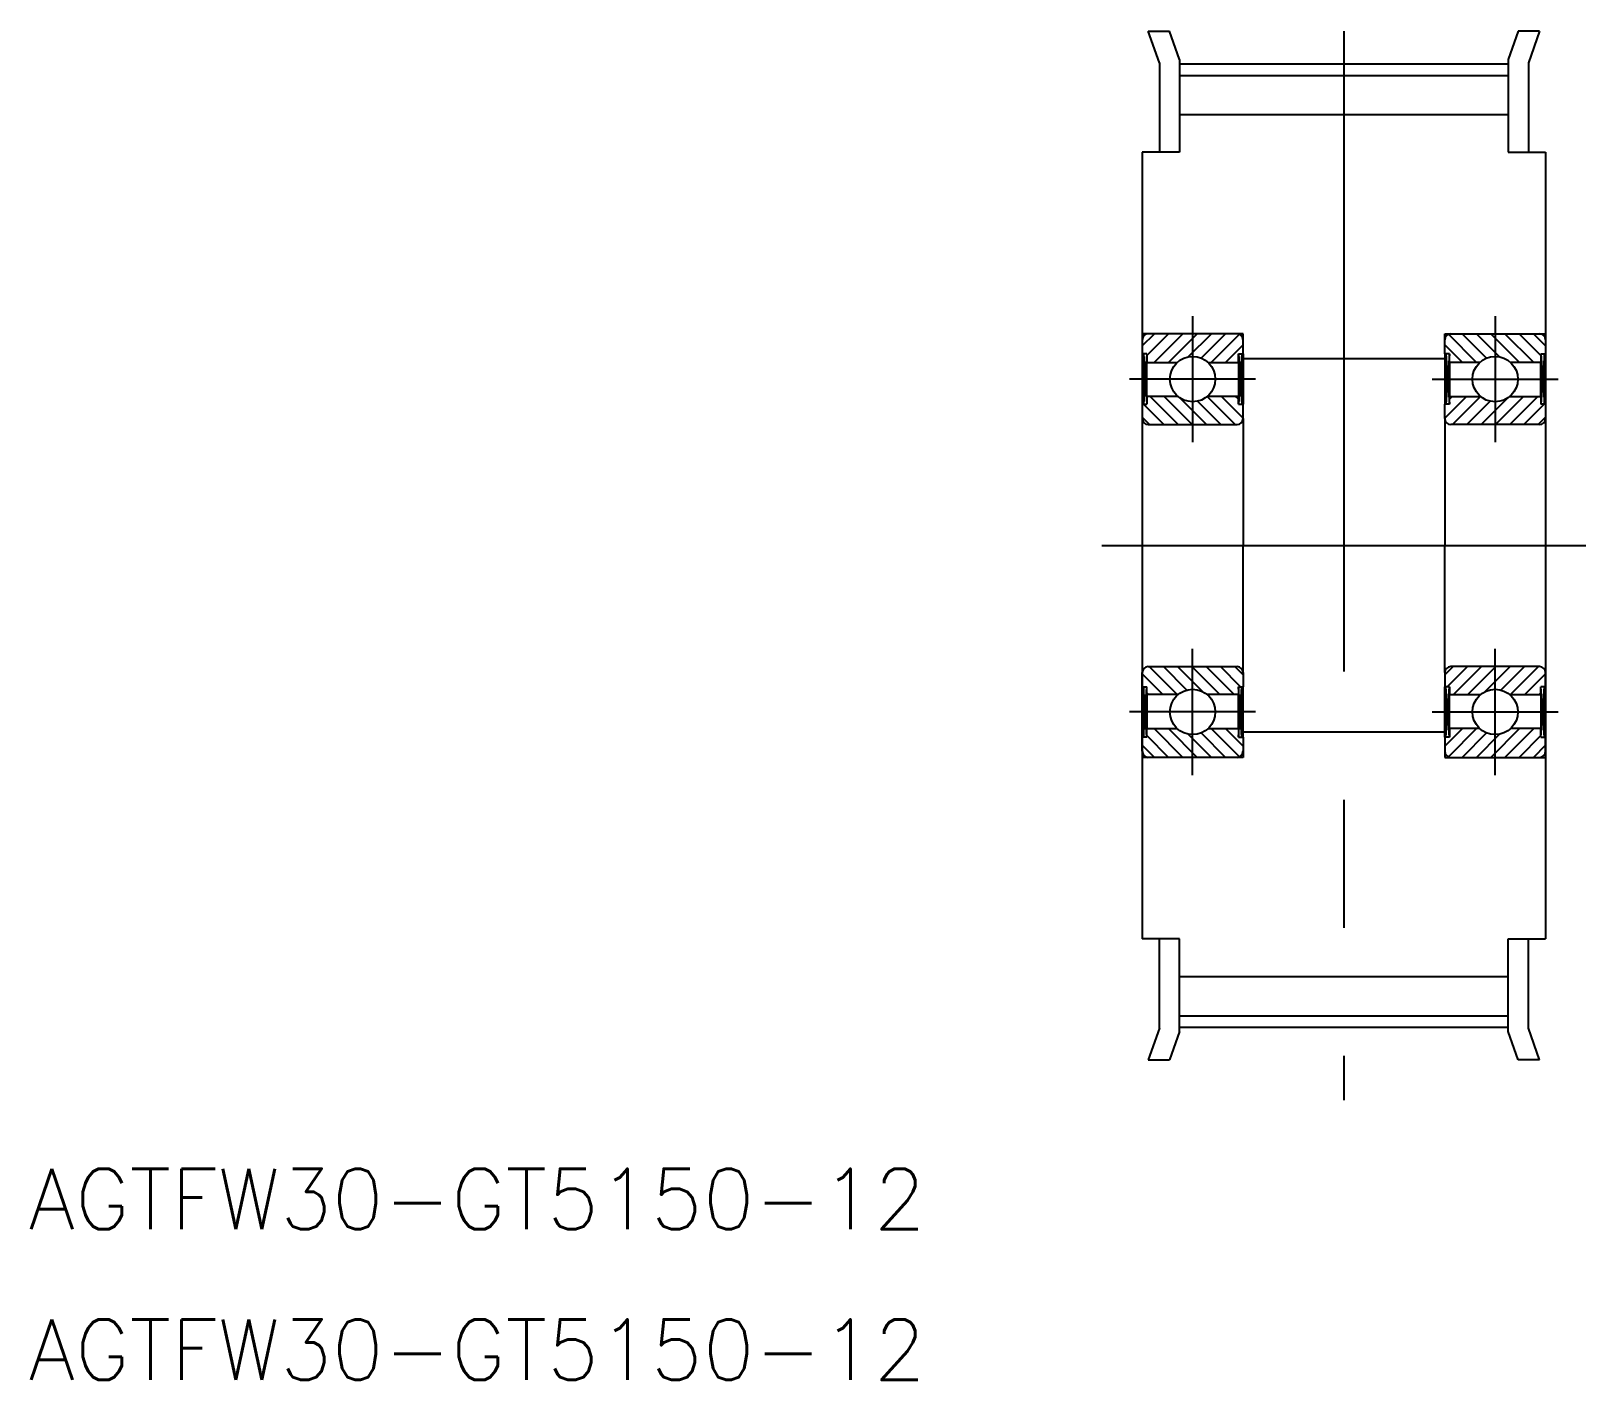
# Model space of a CAD drawing. Extents: x -55.1 to 22, y -41.4 to 25.5.
import ezdxf

# ---------------------------------------------------------------- set-up
doc = ezdxf.new("R2010")
doc.units = 0
doc.linetypes.add('CENTER', pattern=[50.8, 31.75, -6.35, 6.35, -6.35])
doc.layers.get('0').update_dxf_attribs({"linetype": 'CONTINUOUS'})
doc.layers.add('CENTER', color=1, linetype='CENTER')
doc.styles.get("Standard").update_dxf_attribs({"font": 'txt.shx', "height": 3, "bigfont": 'bigfont.shx'})

msp = doc.modelspace()

# ---------------------------------------------------------------- linework, layer by layer
at = {"color": 7, "linetype": 'CONTINUOUS'}
for p, q in [((0.3, 25.5), (1.359, 25.5)), ((0.85, 23.92), (0.3, 25.5)), ((1.85, 24.089), (1.359, 25.5)), ((18.641, 25.5), (18.15, 24.089)), ((19.7, 25.5), (18.641, 25.5)), ((19.7, 25.5), (19.15, 23.92)), ((0.85, 23.92), (0.85, 19.5)), ((1.85, 24.089), (1.85, 19.5)), ((18.15, 24.089), (18.15, 19.5)), ((19.15, 23.92), (19.15, 19.5)), ((1.85, 23.305), (18.15, 23.305)), ((1.85, 21.37), (18.15, 21.37)), ((0, 19.5), (0, -19.5)), ((1.85, 19.5), (0, 19.5)), ((18.15, 19.5), (20, 19.5)), ((20, 19.5), (20, -19.5)), ((5, 10.5), (0, 10.5)), ((0, 10.2), (0, 9.5)), ((5, 9.5), (5, 10.5)), ((15, 10.5), (20, 10.5)), ((15, 9.5), (15, 10.5)), ((20, 10.2), (20, 9.5)), ((0, 9.5), (0, 7)), ((0.23, 9.5), (0, 9.5)), ((0.058, 7), (0.058, 9.5)), ((0.23, 9.5), (0.23, 9.075)), ((4.77, 9.5), (5, 9.5)), ((4.77, 9.075), (4.77, 9.5)), ((4.942, 9.5), (4.942, 7)), ((5, 9.5), (5, 7)), ((15, 9.5), (15, 7)), ((15.23, 9.5), (15, 9.5)), ((15.057, 9.5), (15.057, 7)), ((15.23, 9.075), (15.23, 9.5)), ((19.77, 9.5), (19.77, 9.075)), ((19.77, 9.5), (20, 9.5)), ((19.942, 7), (19.942, 9.5)), ((20, 9.5), (20, 7)), ((0.23, 7.39), (0.23, 9.075)), ((0.23, 9.075), (1.735, 9.075)), ((3.265, 9.075), (4.77, 9.075)), ((4.77, 9.075), (4.77, 7.39)), ((15, 9.25), (5, 9.25)), ((15.23, 9.075), (15.23, 7.39)), ((16.735, 9.075), (15.23, 9.075)), ((19.77, 9.075), (18.265, 9.075)), ((19.77, 7.39), (19.77, 9.075)), ((0, 7), (0, 6.3)), ((0, 7), (0.23, 7)), ((1.775, 7.39), (0.23, 7.39)), ((0.23, 7.39), (0.23, 7)), ((4.77, 7.39), (3.225, 7.39)), ((4.77, 7), (4.77, 7.39)), ((4.77, 7), (5, 7)), ((5, 6.3), (5, 7)), ((15.23, 7), (15, 7)), ((15, 6.3), (15, 7)), ((15.23, 7), (15.23, 7.39)), ((15.23, 7.39), (16.775, 7.39)), ((18.225, 7.39), (19.77, 7.39)), ((19.77, 7.39), (19.77, 7)), ((20, 7), (19.77, 7)), ((20, 7), (20, 6.3)), ((5, 6.3), (5, 0)), ((15, 6.3), (15, 0)), ((0.3, 6), (4.7, 6)), ((19.7, 6), (15.3, 6)), ((5, -6.3), (5, 0)), ((15, -6.3), (15, 0)), ((0.3, -6), (4.7, -6)), ((19.7, -6), (15.3, -6)), ((0, -7), (0, -6.3)), ((5, -6.3), (5, -7)), ((15, -6.3), (15, -7)), ((20, -7), (20, -6.3)), ((0, -7), (0.23, -7)), ((0, -9.5), (0, -7)), ((0.058, -7), (0.058, -9.5)), ((0.23, -7.39), (0.23, -7)), ((1.775, -7.39), (0.23, -7.39)), ((0.23, -7.39), (0.23, -9.075)), ((4.77, -7.39), (3.225, -7.39)), ((4.77, -7), (5, -7)), ((4.77, -7), (4.77, -7.39)), ((4.77, -9.075), (4.77, -7.39)), ((4.942, -9.5), (4.942, -7)), ((5, -9.5), (5, -7)), ((15, -9.5), (15, -7)), ((15.23, -7), (15, -7)), ((15.057, -9.5), (15.057, -7)), ((15.23, -7), (15.23, -7.39)), ((15.23, -7.39), (16.775, -7.39)), ((15.23, -9.075), (15.23, -7.39)), ((18.225, -7.39), (19.77, -7.39)), ((19.77, -7.39), (19.77, -7)), ((20, -7), (19.77, -7)), ((19.77, -7.39), (19.77, -9.075)), ((19.942, -7), (19.942, -9.5)), ((20, -9.5), (20, -7)), ((0.23, -9.075), (1.735, -9.075)), ((0.23, -9.5), (0.23, -9.075)), ((3.265, -9.075), (4.77, -9.075)), ((4.77, -9.075), (4.77, -9.5)), ((15, -9.25), (5, -9.25)), ((15.23, -9.075), (15.23, -9.5)), ((16.735, -9.075), (15.23, -9.075)), ((19.77, -9.075), (18.265, -9.075)), ((19.77, -9.5), (19.77, -9.075)), ((0, -10.2), (0, -9.5)), ((0.23, -9.5), (0, -9.5)), ((4.77, -9.5), (5, -9.5)), ((5, -9.5), (5, -10.5)), ((15.23, -9.5), (15, -9.5)), ((15, -9.5), (15, -10.5)), ((19.77, -9.5), (20, -9.5)), ((20, -10.2), (20, -9.5)), ((5, -10.5), (0, -10.5)), ((15, -10.5), (20, -10.5)), ((1.85, -19.5), (0, -19.5)), ((0.85, -23.92), (0.85, -19.5)), ((1.85, -24.089), (1.85, -19.5)), ((18.15, -24.089), (18.15, -19.5)), ((18.15, -19.5), (20, -19.5)), ((19.15, -23.92), (19.15, -19.5)), ((1.85, -21.37), (18.15, -21.37)), ((1.85, -23.305), (18.15, -23.305)), ((0.85, -23.92), (0.3, -25.5)), ((1.85, -24.089), (1.359, -25.5)), ((18.641, -25.5), (18.15, -24.089)), ((19.7, -25.5), (19.15, -23.92)), ((0.3, -25.5), (1.359, -25.5)), ((19.7, -25.5), (18.641, -25.5))]:
    msp.add_line(p, q, dxfattribs=at)
at = {"color": 3, "linetype": 'CONTINUOUS'}
for p, q in [((0, 9.899), (0.601, 10.5)), ((0.23, 9.422), (1.308, 10.5)), ((0.59, 9.075), (2.015, 10.5)), ((1.297, 9.075), (2.722, 10.5)), ((2.282, 9.353), (3.429, 10.5)), ((2.926, 9.29), (4.136, 10.5)), ((3.418, 9.075), (4.818, 10.475)), ((16.582, 9.075), (15.182, 10.475)), ((17.074, 9.29), (15.864, 10.5)), ((17.718, 9.353), (16.571, 10.5)), ((18.703, 9.075), (17.278, 10.5)), ((19.41, 9.075), (17.985, 10.5)), ((19.77, 9.422), (18.692, 10.5)), ((20, 9.899), (19.399, 10.5)), ((0.058, 9.5), (0.23, 7)), ((0.23, 9.5), (0.058, 7)), ((4.125, 9.075), (5, 9.95)), ((4.77, 9.5), (4.942, 7)), ((4.942, 9.5), (4.77, 7)), ((15.875, 9.075), (15, 9.95)), ((15.057, 9.5), (15.23, 7)), ((15.23, 9.5), (15.057, 7)), ((19.77, 9.5), (19.942, 7)), ((19.942, 9.5), (19.77, 7)), ((1.071, 6), (0.071, 7)), ((1.778, 6), (0.388, 7.39)), ((2.485, 6), (1.095, 7.39)), ((3.192, 6), (1.868, 7.324)), ((3.899, 6), (2.744, 7.155)), ((4.607, 6), (3.22, 7.386)), ((5, 6.314), (3.924, 7.39)), ((4.77, 7.251), (4.631, 7.39)), ((15, 6.314), (16.076, 7.39)), ((15.23, 7.251), (15.369, 7.39)), ((15.393, 6), (16.78, 7.386)), ((16.101, 6), (17.256, 7.155)), ((16.808, 6), (18.132, 7.324)), ((17.515, 6), (18.905, 7.39)), ((18.222, 6), (19.612, 7.39)), ((18.929, 6), (19.929, 7)), ((0.364, 6), (0, 6.364)), ((19.636, 6), (20, 6.364)), ((1.733, -7.39), (0.343, -6)), ((2.216, -7.166), (1.05, -6)), ((3.008, -7.25), (1.757, -6)), ((3.854, -7.39), (2.464, -6)), ((4.562, -7.39), (3.172, -6)), ((4.879, -7), (3.879, -6)), ((5, -6.414), (4.586, -6)), ((15, -6.414), (15.414, -6)), ((15.121, -7), (16.121, -6)), ((15.438, -7.39), (16.828, -6)), ((16.146, -7.39), (17.536, -6)), ((16.992, -7.25), (18.243, -6)), ((17.784, -7.166), (18.95, -6)), ((18.267, -7.39), (19.657, -6)), ((1.026, -7.39), (0, -6.364)), ((18.974, -7.39), (20, -6.364)), ((0.058, -9.5), (0.23, -7)), ((0.23, -9.5), (0.058, -7)), ((0.319, -7.39), (0.23, -7.301)), ((4.77, -9.5), (4.942, -7)), ((4.942, -9.5), (4.77, -7)), ((15.057, -9.5), (15.23, -7)), ((15.23, -9.5), (15.057, -7)), ((19.681, -7.39), (19.77, -7.301)), ((19.77, -9.5), (19.942, -7)), ((19.942, -9.5), (19.77, -7)), ((0.59, -9.075), (2.015, -10.5)), ((1.297, -9.075), (2.722, -10.5)), ((3.418, -9.075), (4.818, -10.475)), ((4.125, -9.075), (5, -9.95)), ((15.875, -9.075), (15, -9.95)), ((16.582, -9.075), (15.182, -10.475)), ((18.703, -9.075), (17.278, -10.5)), ((19.41, -9.075), (17.985, -10.5)), ((0, -9.899), (0.601, -10.5)), ((0.23, -9.422), (1.308, -10.5)), ((2.282, -9.353), (3.429, -10.5)), ((2.926, -9.29), (4.136, -10.5)), ((17.074, -9.29), (15.864, -10.5)), ((17.718, -9.353), (16.571, -10.5)), ((19.77, -9.422), (18.692, -10.5)), ((20, -9.899), (19.399, -10.5))]:
    msp.add_line(p, q, dxfattribs=at)
at = {"color": 7, "linetype": 'CONTINUOUS'}
for centre in [(2.5, 8.25), (17.5, 8.25), (2.5, -8.25), (17.5, -8.25)]:
    msp.add_circle(centre, 1.125, dxfattribs=at)
for centre, start, end in [((0.3, 10.2), 90, 180), ((4.7, 10.2), 0, 90), ((15.3, 10.2), 90, 180), ((19.7, 10.2), 0, 90), ((0.3, 6.3), 180, 270), ((4.7, 6.3), 270, 0), ((15.3, 6.3), 180, 270), ((19.7, 6.3), 270, 0), ((0.3, -6.3), 90, 180), ((4.7, -6.3), 0, 90), ((15.3, -6.3), 90, 180), ((19.7, -6.3), 0, 90), ((0.3, -10.2), 180, 270), ((4.7, -10.2), 270, 0), ((15.3, -10.2), 180, 270), ((19.7, -10.2), 270, 0)]:
    msp.add_arc(centre, 0.3, start, end, dxfattribs=at)
at = {"layer": 'CENTER', "color": 1, "linetype": 'CENTER'}
for p, q in [((10, 25.5), (10, -27.5)), ((1.85, 23.875), (18.15, 23.875)), ((2.5, 11.375), (2.5, 5.125)), ((17.5, 11.375), (17.5, 5.125)), ((5.625, 8.25), (-0.625, 8.25)), ((14.375, 8.25), (20.625, 8.25)), ((-2, 0), (22, 0)), ((2.5, -11.375), (2.5, -5.125)), ((17.5, -11.375), (17.5, -5.125)), ((5.625, -8.25), (-0.625, -8.25)), ((14.375, -8.25), (20.625, -8.25)), ((1.85, -23.875), (18.15, -23.875))]:
    msp.add_line(p, q, dxfattribs=at)

# ---------------------------------------------------------------- texts
at = {"color": 7, "linetype": 'CONTINUOUS'}
for p in [(-55.223, -33.893), (-55.223, -41.36)]:
    msp.add_text('AGTFW30-GT5150-12', height=3, dxfattribs=at).set_placement(p)

doc.saveas('drawing.dxf')
